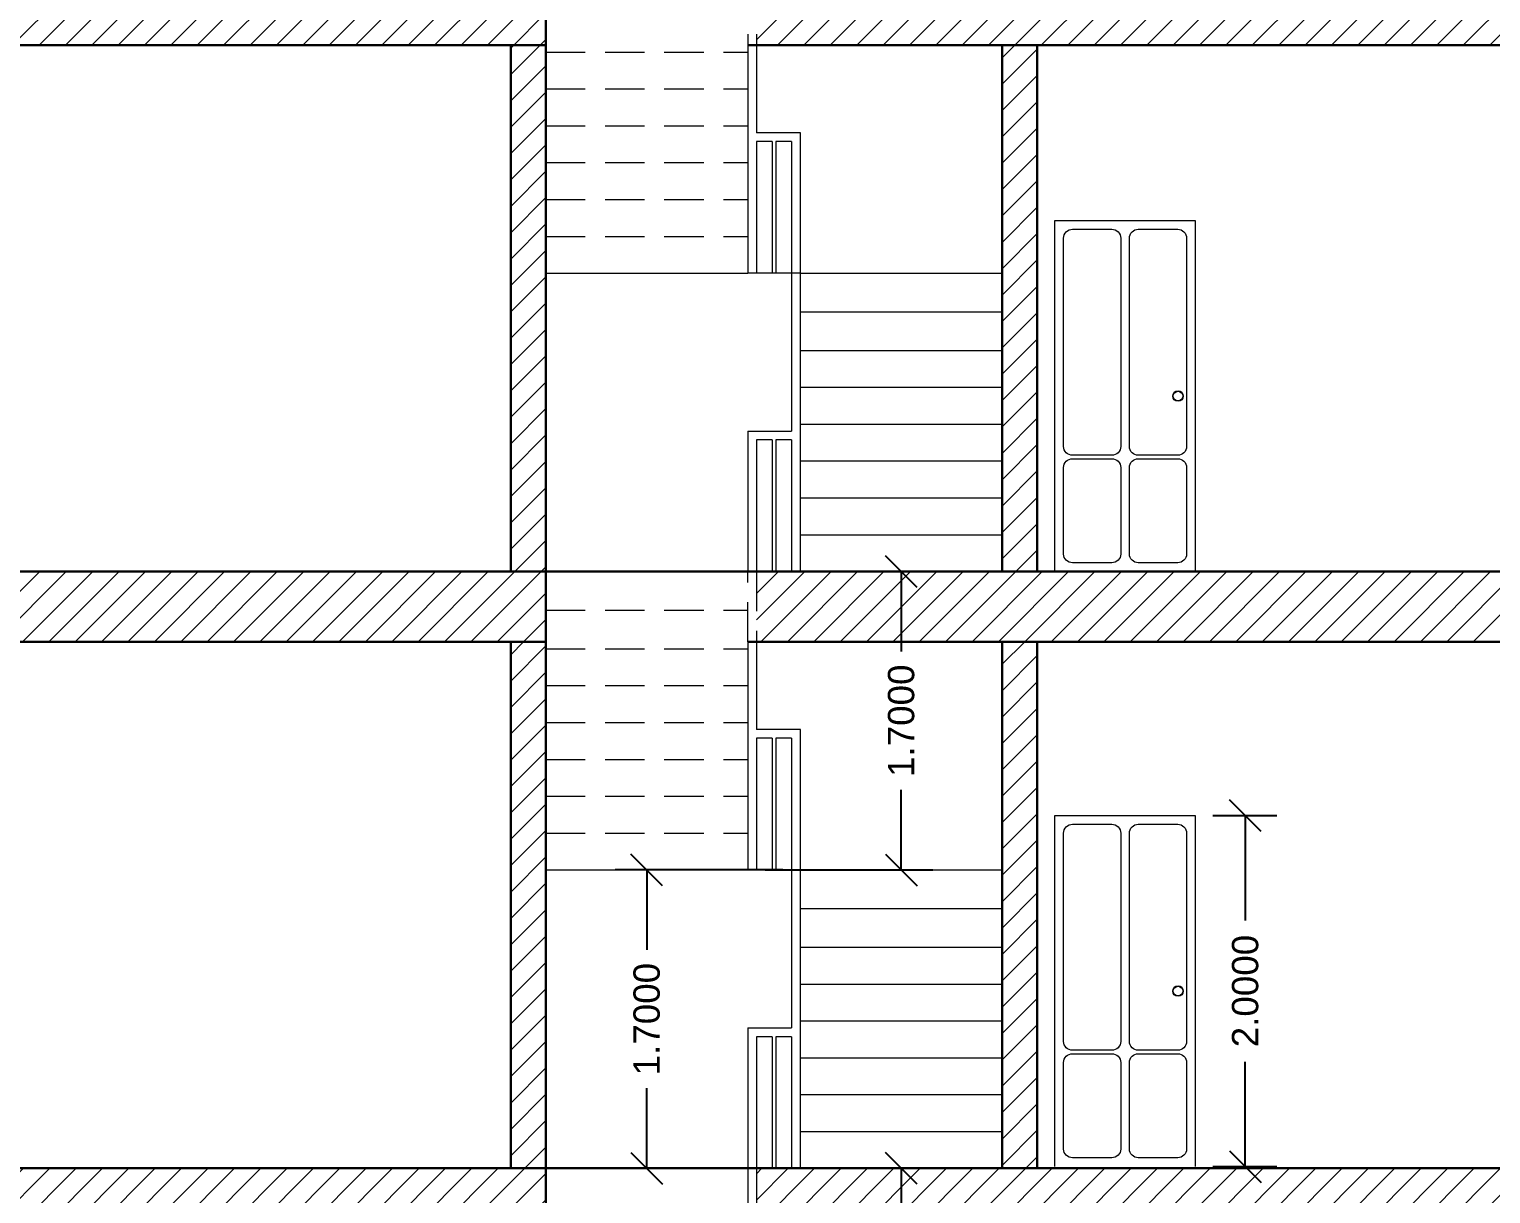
# Model space of a CAD drawing. Header units: inches. Extents: x 31 to 62.3, y 33.7 to 54.4.
# Drawn here: x 39.47 to 47.79, y 37.79 to 44.42 of the extents above; entities that cross this region are included whole.
import ezdxf

# ---------------------------------------------------------------- set-up
doc = ezdxf.new("R2010")
doc.units = ezdxf.units.IN
doc.header["$LTSCALE"] = 0.9
doc.header["$MEASUREMENT"] = 0
doc.linetypes.add('DASHED2', pattern=[0.375, 0.25, -0.125])
doc.styles.get("Standard").update_dxf_attribs({"font": 'arial.ttf'})
doc.dimstyles.get("Standard").update_dxf_attribs({"dimtxt": 0.15, "dimasz": 0.18, "dimexe": 0.18, "dimexo": 0.1, "dimgap": 0.09, "dimtad": 0, "dimtoh": 1, "dimdec": 4, "dimzin": 0, "dimdsep": 46, "dimtxsty": 'Standard', "dimblk": 'OBLIQUE', "dimcen": 0.09, "dimadec": 0, "dimazin": 0, "dimtfac": 1, "dimtdec": 4, "dimtofl": 0, "dimtmove": 0, "dimatfit": 3, "dimldrblk": 'OBLIQUE', "dimfxl": 1, "dimtolj": 1, "dimtzin": 0, "dimarcsym": 0})

# ---------------------------------------------------------------- blocks, each defined once
blk = doc.blocks.new('_Oblique')
at = {"color": 0, "linetype": 'ByBlock', "lineweight": -2}
blk.add_line((-0.5, -0.5), (0.5, 0.5), dxfattribs=at)
blk = doc.blocks.new('*D13')
at = {"color": 0, "lineweight": -2, "transparency": 16777216}
for p, q in [((46.2109, 39.9421), (46.5757, 39.9421)), ((46.3957, 39.9421), (46.3957, 39.3445)), ((46.3957, 37.9421), (46.3957, 38.5397)), ((46.2109, 37.9421), (46.5757, 37.9421))]:
    blk.add_line(p, q, dxfattribs=at)
at = {"layer": 'Defpoints', "color": 0, "lineweight": 9, "transparency": 16777216}
for p in [(46.1109, 39.9421), (46.3957, 39.9421), (46.1109, 37.9421)]:
    blk.add_point(p, dxfattribs=at)
at = {"color": 0, "lineweight": -2, "transparency": 16777216, "xscale": 0.18, "yscale": 0.18, "zscale": 0.18}
for p, rotation in [((46.3957, 39.9421), 90), ((46.3957, 37.9421), 270)]:
    blk.add_blockref('_Oblique', p, dxfattribs=dict(at, rotation=rotation))
at = {"color": 0, "lineweight": 9, "transparency": 16777216, "insert": (46.3957, 38.9421), "char_height": 0.15, "attachment_point": 5, "rotation": 90}
blk.add_mtext('\\A1;2.0000', dxfattribs=at)
blk = doc.blocks.new('*D14')
at = {"color": 0, "lineweight": -2, "transparency": 16777216}
for p, q in [((43.7609, 39.6321), (42.8059, 39.6321)), ((42.9859, 39.6321), (42.9859, 39.1761)), ((42.9859, 37.9321), (42.9859, 38.3881)), ((43.7609, 37.9321), (42.8059, 37.9321))]:
    blk.add_line(p, q, dxfattribs=at)
at = {"layer": 'Defpoints', "color": 0, "lineweight": 9, "transparency": 16777216}
for p in [(43.8609, 39.6321), (42.9859, 37.9321), (43.8609, 37.9321)]:
    blk.add_point(p, dxfattribs=at)
at = {"color": 0, "lineweight": -2, "transparency": 16777216, "xscale": 0.18, "yscale": 0.18, "zscale": 0.18}
for p, rotation in [((42.9859, 39.6321), 90), ((42.9859, 37.9321), 270)]:
    blk.add_blockref('_Oblique', p, dxfattribs=dict(at, rotation=rotation))
at = {"color": 0, "lineweight": 9, "transparency": 16777216, "insert": (42.9859, 38.7821), "char_height": 0.15, "attachment_point": 5, "rotation": 90}
blk.add_mtext('\\A1;1.7000', dxfattribs=at)
blk = doc.blocks.new('*D16')
at = {"color": 0, "lineweight": -2, "transparency": 16777216}
for p, q in [((43.6609, 37.9321), (44.6159, 37.9321)), ((44.4359, 37.9321), (44.4359, 37.5111)), ((44.4359, 36.3021), (44.4359, 36.7231)), ((43.6609, 36.3021), (44.6159, 36.3021))]:
    blk.add_line(p, q, dxfattribs=at)
at = {"layer": 'Defpoints', "color": 0, "lineweight": 9, "transparency": 16777216}
for p in [(43.5609, 37.9321), (43.5609, 36.3021), (44.4359, 36.3021)]:
    blk.add_point(p, dxfattribs=at)
at = {"color": 0, "lineweight": -2, "transparency": 16777216, "xscale": 0.18, "yscale": 0.18, "zscale": 0.18}
for p, rotation in [((44.4359, 37.9321), 90), ((44.4359, 36.3021), 270)]:
    blk.add_blockref('_Oblique', p, dxfattribs=dict(at, rotation=rotation))
at = {"color": 0, "lineweight": 9, "transparency": 16777216, "insert": (44.4359, 37.1171), "char_height": 0.15, "attachment_point": 5, "rotation": 90}
blk.add_mtext('\\A1;1.6300', dxfattribs=at)
blk = doc.blocks.new('*D17')
at = {"color": 0, "lineweight": -2, "transparency": 16777216}
for p, q in [((43.6609, 41.3321), (44.6159, 41.3321)), ((44.4359, 41.3321), (44.4359, 40.8761)), ((44.4359, 39.6321), (44.4359, 40.0881)), ((43.6609, 39.6321), (44.6159, 39.6321))]:
    blk.add_line(p, q, dxfattribs=at)
at = {"layer": 'Defpoints', "color": 0, "lineweight": 9, "transparency": 16777216}
for p in [(43.5609, 41.3321), (44.4359, 41.3321), (43.5609, 39.6321)]:
    blk.add_point(p, dxfattribs=at)
at = {"color": 0, "lineweight": -2, "transparency": 16777216, "xscale": 0.18, "yscale": 0.18, "zscale": 0.18}
for p, rotation in [((44.4359, 41.3321), 90), ((44.4359, 39.6321), 270)]:
    blk.add_blockref('_Oblique', p, dxfattribs=dict(at, rotation=rotation))
at = {"color": 0, "lineweight": 9, "transparency": 16777216, "insert": (44.4359, 40.4821), "char_height": 0.15, "attachment_point": 5, "rotation": 90}
blk.add_mtext('\\A1;1.7000', dxfattribs=at)

msp = doc.modelspace()

# ---------------------------------------------------------------- hatches: boundary and pattern name
at = {"lineweight": 9}
h = msp.add_hatch(dxfattribs=at)
h.set_pattern_fill('ANSI31', color=256, scale=0.85)
h.paths.add_polyline_path([(42.41094, 51.5321), (34.06094, 51.5321), (34.06094, 51.1221), (34.26094, 51.1221), (34.26094, 51.1321), (42.41094, 51.1321)])
h.paths.add_polyline_path([(42.41094, 48.1321), (34.26094, 48.1321), (34.06094, 48.1321), (34.06094, 47.7321), (34.26094, 47.7321), (42.41094, 47.7321)])
h.paths.add_polyline_path([(34.26094, 51.1221), (34.06094, 51.1221), (34.06094, 48.1321), (34.26094, 48.1321)])
h.paths.add_polyline_path([(34.26094, 47.7321), (34.06094, 47.7321), (34.06094, 44.7321), (34.26094, 44.7321)])
h.paths.add_polyline_path([(42.41094, 44.7321), (34.26094, 44.7321), (34.06094, 44.7321), (34.06094, 44.3321), (34.26094, 44.3321), (35.15094, 44.3321), (42.41094, 44.3321)])
h.paths.add_polyline_path([(34.26094, 44.3321), (34.06094, 44.3321), (34.06094, 41.33201), (34.26094, 41.33201)])
h.paths.add_polyline_path([(42.21094, 41.3321), (34.26094, 41.3321), (34.26094, 41.33201), (34.06094, 41.33201), (34.06094, 40.9221), (34.26094, 40.9221), (34.26094, 40.9321), (42.21094, 40.9321)])
h.paths.add_polyline_path([(34.26094, 40.9221), (34.06094, 40.9221), (34.06094, 37.3321), (34.26094, 37.3321), (34.26094, 37.5321), (42.41094, 37.5321), (42.41094, 37.9321), (34.26094, 37.9321)])
h.paths.add_polyline_path([(42.41094, 40.9321), (42.21094, 40.9321), (42.21094, 37.9321), (42.41094, 37.9321)])
h.paths.add_polyline_path([(45.21094, 40.9321), (45.01094, 40.9321), (45.01094, 37.9321), (45.21094, 37.9321)])
h.paths.add_polyline_path([(45.21094, 44.3321), (45.01094, 44.3321), (45.01094, 41.3321), (45.21094, 41.3321)])
h.paths.add_polyline_path([(42.41094, 44.3321), (42.21094, 44.3321), (42.21094, 41.3321), (42.41094, 41.3321)])
h.paths.add_polyline_path([(45.21094, 47.7321), (45.01094, 47.7321), (45.01094, 44.7321), (45.21094, 44.7321)])
h.paths.add_polyline_path([(42.41094, 47.7321), (42.21094, 47.7321), (42.21094, 44.7321), (42.41094, 44.7321)])
h.paths.add_polyline_path([(45.21094, 51.1321), (45.01094, 51.1321), (45.01094, 48.1321), (45.21094, 48.1321)])
h.paths.add_polyline_path([(42.41094, 51.1321), (42.21094, 51.1321), (42.21094, 48.1321), (42.41094, 48.1321)])
h = msp.add_hatch(dxfattribs=at)
h.set_pattern_fill('ANSI31', color=256, scale=0.85)
h.paths.add_polyline_path([(52.06094, 49.0421), (51.86094, 49.0421), (51.86094, 48.1321), (45.01094, 48.1321), (45.01094, 47.7321), (51.86094, 47.7321), (51.86094, 47.3421), (52.06094, 47.3421)])
h.paths.add_polyline_path([(52.06094, 45.6421), (51.86094, 45.6421), (51.86094, 44.7321), (45.01094, 44.7321), (43.61094, 44.7321), (43.61094, 44.3321), (45.01094, 44.3321), (51.86094, 44.3321), (51.86094, 43.9321), (52.06094, 43.9321)])
h.paths.add_polyline_path([(52.06094, 42.2321), (51.86094, 42.2321), (51.86094, 41.3321), (45.01094, 41.3321), (43.61094, 41.3321), (43.61094, 40.9321), (45.01094, 40.9321), (51.86094, 40.9321), (51.86094, 40.5421), (52.06094, 40.5421)])
h.paths.add_polyline_path([(52.06094, 38.8421), (51.86094, 38.8421), (51.86094, 37.9321), (43.61094, 37.9321), (43.61094, 37.5321), (51.86094, 37.5321), (51.86094, 35.3321), (52.06094, 35.3321)])
h.paths.add_polyline_path([(45.01094, 51.5321), (45.01094, 51.1321), (51.86094, 51.1321), (51.86094, 50.7421), (52.06094, 50.7421), (52.06094, 51.5321)])
h = msp.add_hatch(dxfattribs=at)
h.set_pattern_fill('ANSI31', color=256, scale=0.85)
h.paths.add_polyline_path([(42.41094, 41.3321), (42.21094, 41.3321), (42.21094, 40.9321), (42.41094, 40.9321)])

# ---------------------------------------------------------------- linework, layer by layer
at = {"lineweight": 30}
for p, q in [((42.41094, 37.9321), (42.41094, 51.1321)), ((34.26094, 44.3321), (42.41094, 44.3321)), ((42.21094, 41.3321), (42.21094, 44.3321)), ((43.61094, 44.3321), (43.56094, 44.3321)), ((45.01094, 44.3321), (43.61094, 44.3321)), ((45.01094, 44.3321), (51.86094, 44.3321)), ((45.01094, 41.3321), (45.01094, 44.3321)), ((45.21094, 41.3321), (45.21094, 44.3321)), ((42.41094, 41.3321), (34.26094, 41.3321)), ((43.61094, 41.3321), (42.41094, 41.3321)), ((45.01094, 41.3321), (43.61094, 41.3321)), ((51.86094, 41.3321), (45.01094, 41.3321)), ((34.26094, 40.9321), (42.41094, 40.9321)), ((42.21094, 37.9321), (42.21094, 40.9321)), ((43.61094, 40.9321), (43.56094, 40.9321)), ((45.01094, 40.9321), (43.61094, 40.9321)), ((45.01094, 37.9321), (45.01094, 40.9321)), ((45.01094, 40.9321), (51.86094, 40.9321)), ((45.21094, 37.9321), (45.21094, 40.9321)), ((42.41094, 37.9321), (34.26094, 37.9321)), ((43.56094, 37.9321), (42.41094, 37.9321)), ((42.41094, 37.5321), (42.41094, 37.9321)), ((51.86094, 37.9321), (43.56094, 37.9321))]:
    msp.add_line(p, q, dxfattribs=at)
at = {"color": 51, "linetype": 'DASHED2', "lineweight": 9, "true_color": 0xf8f6b0}
for p, q in [((43.56094, 44.7321), (43.56094, 44.3321)), ((43.61094, 44.7321), (43.61094, 44.3321)), ((43.56094, 40.9321), (43.56094, 41.3321)), ((43.61094, 41.3321), (43.61094, 40.9321)), ((43.56094, 37.9321), (43.56094, 37.5321)), ((43.61094, 37.9321), (43.61094, 37.5321))]:
    msp.add_line(p, q, dxfattribs=at)
at = {"color": 51, "lineweight": 9, "true_color": 0xf8f6b0}
for p, q in [((43.56094, 44.3321), (43.56094, 43.0321)), ((43.61094, 44.3321), (43.61094, 43.8321)), ((43.81094, 43.8321), (43.61094, 43.8321)), ((43.86094, 43.8321), (43.81094, 43.8321)), ((43.86094, 43.0321), (43.86094, 43.8321)), ((43.61094, 43.7821), (43.61094, 43.0321)), ((43.70094, 43.7821), (43.61094, 43.7821)), ((43.70094, 43.7821), (43.70094, 43.0321)), ((43.81094, 43.7821), (43.72094, 43.7821)), ((43.72094, 43.7821), (43.72094, 43.0321)), ((43.81094, 43.7821), (43.81094, 43.0321)), ((43.81094, 43.0321), (43.81094, 42.1321)), ((43.86094, 41.3321), (43.86094, 43.0321)), ((43.56094, 42.1321), (43.56094, 41.3321)), ((43.56094, 42.1321), (43.61094, 42.1321)), ((43.61094, 42.1321), (43.81094, 42.1321)), ((43.61094, 42.0821), (43.61094, 41.3321)), ((43.70094, 42.0821), (43.61094, 42.0821)), ((43.70094, 42.0821), (43.70094, 41.3321)), ((43.81094, 42.0821), (43.72094, 42.0821)), ((43.72094, 42.0821), (43.72094, 41.3321)), ((43.81094, 42.0821), (43.81094, 41.3321)), ((43.56094, 40.9321), (43.56094, 39.6321)), ((43.61094, 40.9321), (43.61094, 40.4321)), ((43.81094, 40.4321), (43.61094, 40.4321)), ((43.61094, 40.3821), (43.61094, 39.6321)), ((43.70094, 40.3821), (43.61094, 40.3821)), ((43.70094, 40.3821), (43.70094, 39.6321)), ((43.81094, 40.3821), (43.72094, 40.3821)), ((43.72094, 40.3821), (43.72094, 39.6321)), ((43.86094, 40.4321), (43.81094, 40.4321)), ((43.81094, 40.3821), (43.81094, 39.6321)), ((43.86094, 39.6321), (43.86094, 40.4321)), ((43.81094, 39.6321), (43.81094, 38.7321)), ((43.86094, 37.9321), (43.86094, 39.6321)), ((43.56094, 38.7321), (43.56094, 37.9321)), ((43.56094, 38.7321), (43.61094, 38.7321)), ((43.61094, 38.7321), (43.81094, 38.7321)), ((43.61094, 38.6821), (43.61094, 37.9321)), ((43.70094, 38.6821), (43.61094, 38.6821)), ((43.70094, 38.6821), (43.70094, 37.9321)), ((43.81094, 38.6821), (43.72094, 38.6821)), ((43.72094, 38.6821), (43.72094, 37.9321)), ((43.81094, 38.6821), (43.81094, 37.9321))]:
    msp.add_line(p, q, dxfattribs=at)
at = {"linetype": 'DASHED2', "lineweight": 9}
for p, q in [((42.41094, 44.2921), (43.56094, 44.2921)), ((42.41094, 44.0821), (43.56094, 44.0821)), ((42.41094, 43.8721), (43.56094, 43.8721)), ((42.41094, 43.6621), (43.56094, 43.6621)), ((42.41094, 43.4521), (43.56094, 43.4521)), ((42.41094, 43.2421), (43.56094, 43.2421)), ((42.41094, 41.1121), (43.56094, 41.1121)), ((42.41094, 40.8921), (43.56094, 40.8921)), ((42.41094, 40.6821), (43.56094, 40.6821)), ((42.41094, 40.4721), (43.56094, 40.4721)), ((42.41094, 40.2621), (43.56094, 40.2621)), ((42.41094, 40.0521), (43.56094, 40.0521)), ((42.41094, 39.8421), (43.56094, 39.8421))]:
    msp.add_line(p, q, dxfattribs=at)
at = {"lineweight": 9}
for p, q in [((45.31094, 43.3321), (46.11094, 43.3321)), ((45.31094, 41.3321), (45.31094, 43.3321)), ((46.11094, 43.3321), (46.11094, 41.3321)), ((42.41094, 43.0321), (43.56094, 43.0321)), ((43.86094, 43.0321), (43.56094, 43.0321)), ((43.86094, 43.0321), (45.01094, 43.0321)), ((43.86094, 42.8121), (45.01094, 42.8121)), ((43.86094, 42.5921), (45.01094, 42.5921)), ((43.86094, 42.3821), (45.01094, 42.3821)), ((43.86094, 42.1721), (45.01094, 42.1721)), ((43.86094, 41.9621), (45.01094, 41.9621)), ((43.86094, 41.7521), (45.01094, 41.7521)), ((43.86094, 41.5421), (45.01094, 41.5421)), ((45.31094, 39.9421), (46.11094, 39.9421)), ((45.31094, 37.9421), (45.31094, 39.9421)), ((46.11094, 39.9421), (46.11094, 37.9421)), ((42.41094, 39.6321), (43.56094, 39.6321)), ((43.86094, 39.6321), (43.56094, 39.6321)), ((43.86094, 39.6321), (45.01094, 39.6321)), ((43.86094, 39.4121), (45.01094, 39.4121)), ((43.86094, 39.1921), (45.01094, 39.1921)), ((43.86094, 38.9821), (45.01094, 38.9821)), ((43.86094, 38.7721), (45.01094, 38.7721)), ((43.86094, 38.5621), (45.01094, 38.5621)), ((43.86094, 38.3521), (45.01094, 38.3521)), ((43.86094, 38.1421), (45.01094, 38.1421))]:
    msp.add_line(p, q, dxfattribs=at)
for points in [[(45.36094, 42.04488), (45.36094, 43.2321, -0.4142136), (45.41094, 43.2821), (45.63594, 43.2821, -0.4142136), (45.68594, 43.2321), (45.68594, 42.04488, -0.4142136), (45.63594, 41.99488), (45.41094, 41.99488, -0.4142136)], [(45.68594, 41.92488), (45.68594, 41.4321, -0.4142136), (45.63594, 41.3821), (45.41094, 41.3821, -0.4142136), (45.36094, 41.4321), (45.36094, 41.92488, -0.4142136), (45.41094, 41.97488), (45.63594, 41.97488, -0.4142136)], [(46.06094, 41.92488), (46.06094, 41.4321, -0.4142136), (46.01094, 41.3821), (45.78594, 41.3821, -0.4142136), (45.73594, 41.4321), (45.73594, 41.92488, -0.4142136), (45.78594, 41.97488), (46.01094, 41.97488, -0.4142136)], [(45.36094, 38.65488), (45.36094, 39.8421, -0.4142136), (45.41094, 39.8921), (45.63594, 39.8921, -0.4142136), (45.68594, 39.8421), (45.68594, 38.65488, -0.4142136), (45.63594, 38.60488), (45.41094, 38.60488, -0.4142136)], [(45.68594, 38.53488), (45.68594, 38.0421, -0.4142136), (45.63594, 37.9921), (45.41094, 37.9921, -0.4142136), (45.36094, 38.0421), (45.36094, 38.53488, -0.4142136), (45.41094, 38.58488), (45.63594, 38.58488, -0.4142136)], [(46.06094, 38.53488), (46.06094, 38.0421, -0.4142136), (46.01094, 37.9921), (45.78594, 37.9921, -0.4142136), (45.73594, 38.0421), (45.73594, 38.53488, -0.4142136), (45.78594, 38.58488), (46.01094, 38.58488, -0.4142136)]]:
    msp.add_lwpolyline(points, format="xyb", close=True, dxfattribs=at)
for points in [[(45.73594, 43.2321, -0.4142136), (45.78594, 43.2821), (46.01094, 43.2821, -0.4142136), (46.06094, 43.2321), (46.06094, 42.04488, -0.4142136), (46.01094, 41.99488), (45.78594, 41.99488, -0.4142136), (45.73594, 42.04488), (45.73594, 43.2321)], [(45.73594, 39.8421, -0.4142136), (45.78594, 39.8921), (46.01094, 39.8921, -0.4142136), (46.06094, 39.8421), (46.06094, 38.65488, -0.4142136), (46.01094, 38.60488), (45.78594, 38.60488, -0.4142136), (45.73594, 38.65488), (45.73594, 39.8421)]]:
    msp.add_lwpolyline(points, format="xyb", dxfattribs=at)
for centre, radius in [((46.01243, 42.3321), 0.03), ((46.01243, 42.3321), 0.027), ((46.01243, 38.9421), 0.03), ((46.01243, 38.9421), 0.027)]:
    msp.add_circle(centre, radius, dxfattribs=at)

# ---------------------------------------------------------------- dimensions: what is measured, and where the dimension line sits
for base, p1, p2, picture, middle in [((44.43594, 41.3321), (43.56094, 39.6321), (43.56094, 41.3321), '*D17', (44.43594, 40.4821)), ((46.39566, 39.9421), (46.11094, 37.9421), (46.11094, 39.9421), '*D13', (46.39566, 38.9421)), ((42.98594, 37.9321), (43.86094, 39.6321), (43.86094, 37.9321), '*D14', (42.98594, 38.7821)), ((44.43594, 36.3021), (43.56094, 37.9321), (43.56094, 36.3021), '*D16', (44.43594, 37.1171))]:
    dim = msp.add_linear_dim(base=base, p1=p1, p2=p2, angle=90, dimstyle='Standard', dxfattribs=at)
    dim.commit()
    dim.dimension.update_dxf_attribs({"geometry": picture, "text_midpoint": middle})

doc.saveas('drawing.dxf')
